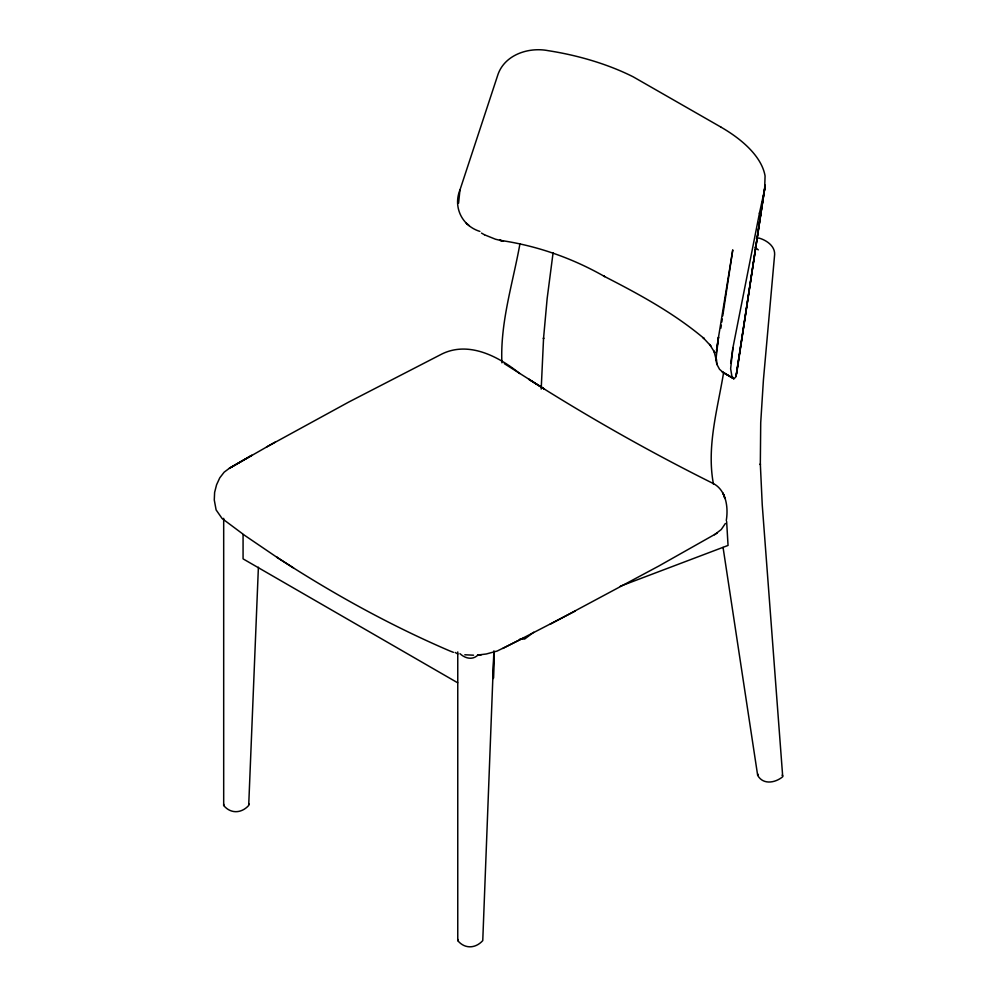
<?xml version="1.0" encoding="UTF-8"?>
<svg xmlns="http://www.w3.org/2000/svg" width="997" height="997" viewBox="0 0 997 997"><rect width="100%" height="100%" fill="white"/><g stroke="black" fill="none" stroke-linecap="round" stroke-linejoin="round"><path stroke-width="1.5" d="M756.461 238.495L758.879 238.034C766.332 240.152 774.956 245.848 774.644 254.434L763.415 379.957L760.711 422.703L760.325 464.689L760.325 463.854L762.244 504.881L782.72 776.738C775.479 782.782 763.191 785.237 757.658 775.342L723.062 547.428M457.76 651.926L457.76 940.632C464.789 949.181 475.569 948.571 482.76 940.607L493.851 651.739M493.428 677.923L493.851 651.527M493.403 678.508L493.964 650.904M759.564 212.685L732.957 347.604L730.639 368.716L731.898 376.28L734.016 378.735L735.686 377.128L736.808 372.554L765.173 185.106L736.06 376.106L764.624 189.442L765.073 176.008A148.354 66.811 9.1 0 0 758.405 159.694A150.397 67.721 9.1 0 0 720.868 127.08M541.197 389.092L543.577 337.858L543.502 338.793L547.141 298.626L553.098 252.677M258.397 567.231L248.702 805.464C241.498 813.44 230.731 814.051 223.689 805.501L223.739 804.28M457.76 940.632L457.797 939.423M722.738 315.924L732.77 249.873L718.525 337.086L716.133 357.848L716.98 364.491L719.535 369.289L723.585 372.866L733.829 378.686L722.999 372.242L733.443 378.573M716.382 352.302L716.494 351.156M736.808 372.554L736.97 370.884M458.57 203.214L459.953 189.978L498.002 74.401C504.993 54.523 528.884 46.896 548.138 50.66A148.516 66.874 9.1 0 1 586.622 59.022A149.774 67.447 9.1 0 1 610.987 67.073A150.584 67.808 9.1 0 1 633.245 76.856L720.881 127.068M730.676 363.394L732.957 347.604M459.953 189.978C452.837 207.501 462.371 226.007 479.881 231.404M720.868 328.212L721.342 325.147M721.803 322.068L722.277 319.003M726.29 520.471C728.533 506.887 726.028 489.078 711.92 482.847C649.084 451.516 587.931 416.846 528.659 379.196L544.437 389.054L504.332 363.643M764.624 189.442L759.402 213.433M723.523 373.052C717.466 409.63 706.424 446.968 713.478 484.28M519.96 243.717C512.907 283.136 500.108 322.33 501.902 362.833M757.658 775.342L758.081 774.258M725.355 523.512L721.28 529.494L714.488 534.753M533.707 632.235L524.634 639.065L520.098 638.815M717.117 533.096L658.78 566.047L549.995 624.321M478.286 654.73C472.777 660.413 465.287 658.593 459.978 653.671M266.585 446.992L348.825 402.015L442.157 353.873C469.026 340.862 498.787 356.602 519.711 373.526M275.035 442.182L229.235 468.403L251.842 455.28L229.846 467.929L224.163 472.167L219.764 477.85L216.561 484.816L214.617 492.418L214.28 499.995L216.112 509.916L222.119 518.527L245.025 535.626L277.191 557.473M575.144 611.124L502.849 648.461M524.285 637.644L497.154 651.053L486.249 653.995L477.575 655.054L481.514 654.705M620.284 586.236L728.047 545.434L726.639 521.468M473.538 655.203L464.814 654.767M453.386 652.325L449.51 650.817C389.229 624.932 331.652 593.003 276.742 557.173L293.542 567.966M484.48 234.781L481.489 233.086M484.791 234.918L495.509 239.23L503.46 241.124L499.659 240.265C536.648 245.623 572.191 258.011 604.668 276.568L603.571 276.007C638.79 294.04 673.997 313.058 704.343 338.731L703.022 337.572L710.811 345.959L709.652 344.426L714.886 352.838L713.964 351.006L716.369 360.416L716.22 358.384M467.269 224.113L469.325 225.746M455.18 652.474L457.797 653.982M457.66 682.771L243.069 558.868L243.069 534.566M722.102 371.844L723.585 372.866M754.928 247.206L758.293 249.886M466.01 222.929L467.655 224.337M782.122 775.18L782.72 775.915M248.764 803.669L249.038 804.567M716.519 362.734L716.98 364.491M716.232 360.478L716.432 362.223M716.307 359.618L716.133 357.562L716.369 360.416M223.689 518.34L223.689 805.501M716.631 349.561L716.581 350.209L718.525 337.086L716.631 349.561M723.797 495.085L722.999 493.079L724.919 498.45L723.797 495.085"/></g></svg>
